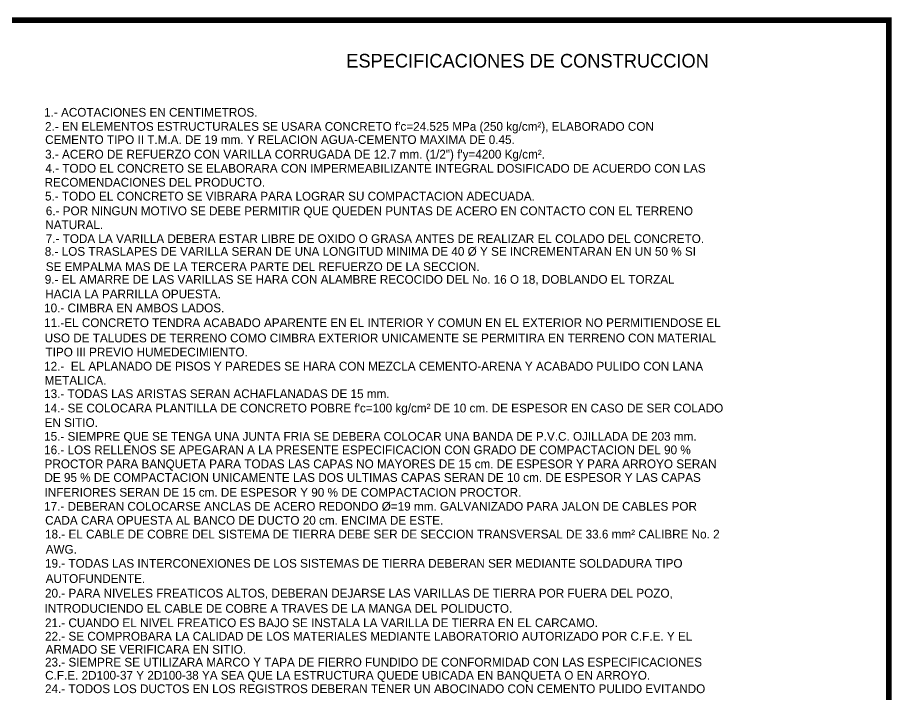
# Model space of a CAD drawing. Header units: centimetres. Extents: x 899 to 9389, y -5819 to 1299.
# Drawn here: x 5022 to 6383, y -2928 to -1873 of the extents above; entities that cross this region are included whole.
import ezdxf

# ---------------------------------------------------------------- set-up
doc = ezdxf.new("R2010")
doc.units = ezdxf.units.CM
doc.header["$LTSCALE"] = 10
doc.header["$MEASUREMENT"] = 0
for name, color, linetype in [('CABLES Y VARILLAS', 7, 'CONTINUOUS'), ('DIM', 7, 'CONTINUOUS'), ('MARCO', 7, 'CONTINUOUS'), ('TEXTOS', 7, 'CONTINUOUS')]:
    doc.layers.add(name, color=color, linetype=linetype)
doc.styles.get("Standard").update_dxf_attribs({"font": ''})
doc.styles.add('Zurich', font='')
doc.styles.get('Standard').set_extended_font_data('Zurich Ex BT')
doc.styles.get('Zurich').set_extended_font_data('Zurich Ex BT')

# ---------------------------------------------------------------- blocks, each defined once
blk = doc.blocks.new('Marco-Reg')
at = {"layer": 'MARCO', "linetype": 'Continuous', "const_width": 8.492823908374419}
blk.add_lwpolyline([(6379.092509782713, -3995.841816564294), (6379.092509782713, -1877.18556656441), (3104.805577964712, -1877.18556656441), (3104.805577964711, -3995.841816564293)], close=True, dxfattribs=at)

msp = doc.modelspace()

# ---------------------------------------------------------------- block references
at = {"layer": 'DIM'}
msp.add_blockref('Marco-Reg', (0, 0), dxfattribs=at)

# ---------------------------------------------------------------- texts
at = {"layer": 'CABLES Y VARILLAS', "style": 'Zurich'}
for s, p in [('1.- ACOTACIONES EN CENTIMETROS.', (5063.117435521493, -2027.567705836304)), ("2.- EN ELEMENTOS ESTRUCTURALES SE USARA CONCRETO f'c=24.525 MPa (250 kg/cm²), ELABORADO CON ", (5064.515566099681, -2049.557780275967)), ('CEMENTO TIPO II T.M.A. DE 19 mm. Y RELACION AGUA-CEMENTO MAXIMA DE 0.45.', (5064.707901522463, -2070.165128548257)), ('3.- ACERO DE REFUERZO CON VARILLA CORRUGADA DE 12.7 mm. (1/2") f\'y=4200 Kg/cm².', (5064.693106490218, -2092.860173919685)), ('4.- TODO EL CONCRETO SE ELABORARA CON IMPERMEABILIZANTE INTEGRAL DOSIFICADO DE ACUERDO CON LAS ', (5065.092572369379, -2114.850248359292)), ('RECOMENDACIONES DEL PRODUCTO.', (5063.849789633812, -2136.619831831569)), ('5.- TODO EL CONCRETO SE VIBRARA PARA LOGRAR SU COMPACTACION ADECUADA.', (5064.500771066985, -2158.266936923166)), ('6.- POR NINGUN MOTIVO SE DEBE PERMITIR QUE QUEDEN PUNTAS DE ACERO EN CONTACTO CON EL TERRENO ', (5065.756429711713, -2181.173817713352)), ('NATURAL.', (5064.942702920247, -2202.829089347998)), ('7.- TODA LA VARILLA DEBERA ESTAR LIBRE DE OXIDO O GRASA ANTES DE REALIZAR EL COLADO DEL CONCRETO.', (5065.638069451054, -2224.476194439596)), ('8.- LOS TRASLAPES DE VARILLA SERAN DE UNA LONGITUD MINIMA DE 40 Ø Y SE INCREMENTARAN EN UN 50 % SI ', (5064.165963710743, -2244.370422154604)), ('SE EMPALMA MAS DE LA TERCERA PARTE DEL REFUERZO DE LA SECCION.', (5065.712044614079, -2268.121540513793)), ('9.- EL AMARRE DE LAS VARILLAS SE HARA CON ALAMBRE RECOCIDO DEL No. 16 O 18, DOBLANDO EL TORZAL ', (5064.165963710743, -2288.015768228801)), ('HACIA LA PARRILLA OPUESTA.', (5064.898317822612, -2310.718963225747)), ('10.- CIMBRA EN AMBOS LADOS.', (5063.117435521493, -2332.480380154974)), ('11.-EL CONCRETO TENDRA ACABADO APARENTE EN EL INTERIOR Y COMUN EN EL EXTERIOR NO PERMITIENDOSE EL ', (5063.117435521493, -2355.518377956881)), ('USO DE TALUDES DE TERRENO COMO CIMBRA EXTERIOR UNICAMENTE SE PERMITIRA EN TERRENO CON MATERIAL ', (5063.953354861777, -2379.269496316126)), ('TIPO III PREVIO HUMEDECIMIENTO.', (5065.299702825758, -2401.267737298783)), ('12.-  EL APLANADO DE PISOS Y PAREDES SE HARA CON MEZCLA CEMENTO-ARENA Y ACABADO PULIDO CON LANA ', (5063.117435521493, -2423.257811738334)), ('METALICA.', (5063.864584666508, -2445.294167945239)), ('13.- TODAS LAS ARISTAS SERAN ACHAFLANADAS DE 15 mm.', (5063.117435521493, -2466.184152996232)), ("14.- SE COLOCARA PLANTILLA DE CONCRETO POBRE f'c=100 kg/cm² DE 10 cm. DE ESPESOR EN CASO DE SER COLADO ", (5063.117435521493, -2488.550279821715)), ('EN SITIO.', (5063.849789633812, -2511.143149410497)), ('15.- SIEMPRE QUE SE TENGA UNA JUNTA FRIA SE DEBERA COLOCAR UNA BANDA DE P.V.C. OJILLADA DE 203 mm.', (5063.117435521493, -2532.618778286826)), ('16.- LOS RELLENOS SE APEGARAN A LA PRESENTE ESPECIFICACION CON GRADO DE COMPACTACION DEL 90 % ', (5063.117435521493, -2553.671254772354)), ('PROCTOR PARA BANQUETA PARA TODAS LAS CAPAS NO MAYORES DE 15 cm. DE ESPESOR Y PARA ARROYO SERAN ', (5063.849789633812, -2575.517051775543)), ('DE 95 % DE COMPACTACION UNICAMENTE LAS DOS ULTIMAS CAPAS SERAN DE 10 cm. DE ESPESOR Y LAS CAPAS ', (5063.561091620415, -2596.753157448798)), ('INFERIORES SERAN DE 15 cm. DE ESPESOR Y 90 % DE COMPACTACION PROCTOR.', (5063.798007020057, -2619.875535324666)), ('17.- DEBERAN COLOCARSE ANCLAS DE ACERO REDONDO Ø=19 mm. GALVANIZADO PARA JALON DE CABLES POR ', (5063.117435521493, -2641.675084395674)), ('CADA CARA OPUESTA AL BANCO DE DUCTO 20 cm. ENCIMA DE ESTE.', (5064.707901522463, -2663.520881398863)), ('18.- EL CABLE DE COBRE DEL SISTEMA DE TIERRA DEBE SER DE SECCION TRANSVERSAL DE 33.6 mm² CALIBRE No. 2 ', (5064.515566099681, -2684.988838971177)), ('AWG.', (5065.558615895441, -2708.739957330365)), ('19.- TODAS LAS INTERCONEXIONES DE LOS SISTEMAS DE TIERRA DEBERAN SER MEDIANTE SOLDADURA TIPO ', (5064.515566099681, -2730.539489483843)), ('AUTOFUNDENTE.', (5065.558615895441, -2754.290607843087)), ('20.- PARA NIVELES FREATICOS ALTOS, DEBERAN DEJARSE LAS VARILLAS DE TIERRA POR FUERA DEL POZO, ', (5064.515566099681, -2777.042817592096)), ('INTRODUCIENDO EL CABLE DE COBRE A TRAVES DE LA MANGA DEL POLIDUCTO.', (5063.798007020057, -2800.793935951284)), ('21.- CUANDO EL NIVEL FREATICO ES BAJO SE INSTALA LA VARILLA DE TIERRA EN EL CARCAMO.', (5064.515566099681, -2823.184110281421)), ('22.- SE COMPROBARA LA CALIDAD DE LOS MATERIALES MEDIANTE LABORATORIO AUTORIZADO POR C.F.E. Y EL ', (5064.515566099681, -2844.164376582978)), ('ARMADO SE VERIFICARA EN SITIO.', (5065.558615895441, -2864.657396100107)), ('23.- SIEMPRE SE UTILIZARA MARCO Y TAPA DE FIERRO FUNDIDO DE CONFORMIDAD CON LAS ESPECIFICACIONES ', (5064.515566099681, -2884.551623815115)), ('C.F.E. 2D100-37 Y 2D100-38 YA SEA QUE LA ESTRUCTURA QUEDE UBICADA EN BANQUETA O EN ARROYO.', (5064.707901522463, -2905.044677167419)), ('24.- TODOS LOS DUCTOS EN LOS REGISTROS DEBERAN TENER UN ABOCINADO CON CEMENTO PULIDO EVITANDO ', (5064.515566099681, -2926.024926551445))]:
    msp.add_text(s, height=13.63917064819966, dxfattribs=at).set_placement(p)
at = {"layer": 'TEXTOS'}
msp.add_text('ESPECIFICACIONES DE CONSTRUCCION', height=21.23593703018728, dxfattribs=at).set_placement((5533.879775008363, -1950.954405663693))

doc.saveas('drawing.dxf')
